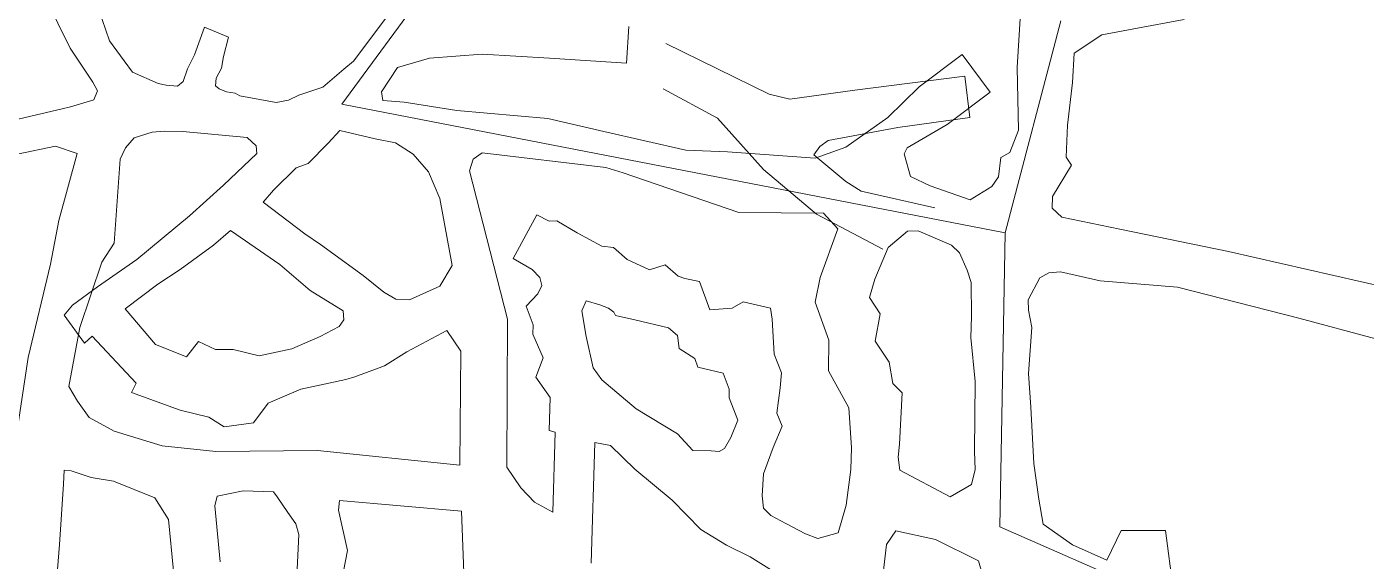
# Model space of a CAD drawing. Header units: metres. Extents: x 539110 to 539811, y 4477565 to 4477875.
# Drawn here: x 539294.4 to 539428.6, y 4477701 to 4477754.6 of the extents above; entities that cross this region are included whole.
import ezdxf

# ---------------------------------------------------------------- set-up
doc = ezdxf.new("R2010")
doc.units = ezdxf.units.M
for name, color, linetype, lineweight in [('GEOFENCE', 3, 'Continuous', 0), ('KAT_1420', 15, 'Continuous', 0), ('KAT_1430', 225, 'Continuous', 0)]:
    doc.layers.add(name, color=color, linetype=linetype, lineweight=lineweight)

msp = doc.modelspace()

# ---------------------------------------------------------------- linework, layer by layer
at = {"layer": 'GEOFENCE'}
for p, q in [((539325.96, 4477746.82), (539361.33, 4477794.88)), ((539392.43, 4477733.95, 1426.41), (539398.01, 4477755.17)), ((539392.43, 4477733.95, 1426.41), (539325.96, 4477746.82)), ((539391.9, 4477704.48), (539392.43, 4477733.95, 1426.41)), ((539465.73, 4477672.24), (539391.9, 4477704.48))]:
    msp.add_line(p, q, dxfattribs=at)
at = {"layer": 'KAT_1420'}
for p, q in [((539296.02, 4477757.99, 1423.67), (539298.74, 4477752.43, 1423.22)), ((539300.87, 4477758.51, 1423.63), (539302.71, 4477753.18, 1423.17)), ((539332.06, 4477757.69, 1425.91), (539327.15, 4477751.12, 1424.3)), ((539393.99, 4477755.94, 1424.03), (539393.65, 4477750.51, 1425.15)), ((539405.35, 4477754.37, 1424.33), (539410.37, 4477755.29, 1424.7)), ((539312.21, 4477754.54, 1422.99), (539311.22, 4477751.76, 1423.24)), ((539314.62, 4477753.53, 1423), (539312.21, 4477754.54, 1422.99)), ((539354.51, 4477750.94, 1427.66), (539354.73, 4477754.6, 1427.9)), ((539402.13, 4477753.78, 1424.4), (539405.35, 4477754.37, 1424.33)), ((539302.71, 4477753.18, 1423.17), (539304.15, 4477751.17, 1422.94)), ((539314.13, 4477751.61, 1423.13), (539314.62, 4477753.53, 1423)), ((539399.36, 4477751.92, 1424.86), (539402.13, 4477753.78, 1424.4)), ((539298.74, 4477752.43, 1423.22), (539301.01, 4477749.03, 1422.9)), ((539304.15, 4477751.17, 1422.94), (539305.01, 4477750.03, 1422.87)), ((539311.22, 4477751.76, 1423.24), (539310.52, 4477750.35, 1423.34)), ((539313.92, 4477750.42, 1423.21), (539314.13, 4477751.61, 1423.13)), ((539331.56, 4477750.48, 1424.6), (539334.77, 4477751.44, 1425.51)), ((539334.77, 4477751.44, 1425.51), (539340.02, 4477751.84, 1426.94)), ((539340.02, 4477751.84, 1426.94), (539346.78, 4477751.44, 1427.37)), ((539346.78, 4477751.44, 1427.37), (539354.51, 4477750.94, 1427.66)), ((539388.12, 4477751.8, 1426.24), (539383.81, 4477748.55, 1426.24)), ((539390.95, 4477748.04, 1426.24), (539388.12, 4477751.8, 1426.24)), ((539399.2, 4477748.98, 1425.29), (539399.36, 4477751.92, 1424.86)), ((539305.01, 4477750.03, 1422.87), (539307.56, 4477748.9, 1422.78)), ((539310.52, 4477750.35, 1423.34), (539310.07, 4477749.1, 1423.42)), ((539313.38, 4477749.41, 1423.29), (539313.92, 4477750.42, 1423.21)), ((539326.16, 4477750.34, 1424.02), (539324.07, 4477748.54, 1423.55)), ((539327.15, 4477751.12, 1424.3), (539326.16, 4477750.34, 1424.02)), ((539331.56, 4477750.48, 1424.6), (539329.94, 4477748.05, 1424)), ((539393.65, 4477750.51, 1425.15), (539393.78, 4477744.23, 1425.89)), ((539301.01, 4477749.03, 1422.9), (539301.49, 4477748.15, 1422.86)), ((539308.36, 4477748.74, 1423.42), (539307.56, 4477748.9, 1422.78)), ((539309.51, 4477748.62, 1423.45), (539308.36, 4477748.74, 1423.42)), ((539310.07, 4477749.1, 1423.42), (539309.51, 4477748.62, 1423.45)), ((539313.31, 4477748.65, 1423.33), (539313.38, 4477749.41, 1423.29)), ((539313.68, 4477748.35, 1423.33), (539313.31, 4477748.65, 1423.33)), ((539324.07, 4477748.54, 1423.55), (539321.68, 4477747.73, 1423.21)), ((539383.81, 4477748.55, 1426.24), (539380.68, 4477745.47, 1426.24)), ((539398.7, 4477744.72, 1425.95), (539399.2, 4477748.98, 1425.29)), ((539298.78, 4477746.56, 1422.93), (539301.13, 4477747.26, 1422.86)), ((539301.49, 4477748.15, 1422.86), (539301.13, 4477747.26, 1422.86)), ((539314.43, 4477748.07, 1423.3), (539313.68, 4477748.35, 1423.33)), ((539315.28, 4477747.92, 1423.25), (539314.43, 4477748.07, 1423.3)), ((539315.76, 4477747.65, 1423.8), (539315.28, 4477747.92, 1423.25)), ((539319.4, 4477747, 1422.64), (539315.76, 4477747.65, 1423.8)), ((539320.64, 4477747.23, 1422.8), (539319.4, 4477747, 1422.64)), ((539321.68, 4477747.73, 1423.21), (539320.64, 4477747.23, 1422.8)), ((539329.94, 4477748.05, 1424), (539330.08, 4477747.2, 1423.53)), ((539330.08, 4477747.2, 1423.53), (539332.22, 4477747.03, 1423.76)), ((539386.64, 4477744.79, 1426.24), (539390.95, 4477748.04, 1426.24)), ((539287.45, 4477743.9, 1424.02), (539297.95, 4477746.35, 1423.05)), ((539297.95, 4477746.35, 1423.05), (539298.78, 4477746.56, 1422.93)), ((539332.22, 4477747.03, 1423.76), (539337.49, 4477746.18, 1424.15)), ((539337.49, 4477746.18, 1424.15), (539346.61, 4477745.38, 1424.74)), ((539346.61, 4477745.38, 1424.74), (539352.24, 4477744.07, 1425.14)), ((539380.68, 4477745.47, 1426.24), (539376.49, 4477742.51, 1426.24)), ((539382.61, 4477742.46, 1426.24), (539386.64, 4477744.79, 1426.24)), ((539398.54, 4477741.52, 1426.2), (539398.7, 4477744.72, 1425.95)), ((539304.29, 4477742.44, 1422.95), (539305.16, 4477743.44, 1422.9)), ((539305.16, 4477743.44, 1422.9), (539306.97, 4477744.02, 1422.78)), ((539306.97, 4477744.02, 1422.78), (539308.2, 4477744.11, 1422.6)), ((539308.2, 4477744.11, 1422.6), (539310.04, 4477744.07, 1422.4)), ((539310.04, 4477744.07, 1422.4), (539316.49, 4477743.49, 1422.6)), ((539317.39, 4477742.66, 1421.99), (539316.49, 4477743.49, 1422.6)), ((539325.76, 4477744.19, 1423.47), (539324.59, 4477742.93, 1422.59)), ((539329.32, 4477743.34, 1423.5), (539325.76, 4477744.19, 1423.47)), ((539331.35, 4477742.94, 1423.88), (539329.32, 4477743.34, 1423.5)), ((539352.24, 4477744.07, 1425.14), (539360.45, 4477742.21, 1425.55)), ((539393.78, 4477744.23, 1425.89), (539392.9, 4477741.99, 1426.16)), ((539297.28, 4477742.6, 1423.15), (539293.43, 4477741.81, 1423.51)), ((539299.46, 4477741.89, 1422.99), (539297.28, 4477742.6, 1423.15)), ((539297.63, 4477735.17, 1423.87), (539299.46, 4477741.89, 1422.99)), ((539304.29, 4477742.44, 1422.95), (539303.75, 4477741.3, 1423)), ((539314.13, 4477738.71, 1420.12), (539317.47, 4477741.87, 1421.99)), ((539317.47, 4477741.87, 1421.99), (539317.39, 4477742.66, 1421.99)), ((539324.59, 4477742.93, 1422.59), (539322.6, 4477740.88, 1422.19)), ((539333.13, 4477741.82, 1423.88), (539331.35, 4477742.94, 1423.88)), ((539334.67, 4477740.03, 1424.34), (539333.13, 4477741.82, 1423.88)), ((539339.13, 4477741.3, 1423.88), (539340.02, 4477741.96, 1424.44)), ((539340.02, 4477741.96, 1424.44), (539352.44, 4477740.48, 1425.4)), ((539360.45, 4477742.21, 1425.55), (539364.62, 4477742.05, 1425.83)), ((539373.39, 4477741.42, 1426.24), (539364.62, 4477742.05, 1425.83)), ((539376.49, 4477742.51, 1426.24), (539373.39, 4477741.42, 1426.24)), ((539382.31, 4477741.86, 1426.24), (539382.61, 4477742.46, 1426.24)), ((539382.94, 4477739.59, 1426.24), (539382.31, 4477741.86, 1426.24)), ((539392.9, 4477741.99, 1426.16), (539392.02, 4477741.48, 1426.27)), ((539303.75, 4477741.3, 1423), (539303.17, 4477732.91, 1423.09)), ((539321.39, 4477740.45, 1421.39), (539319.12, 4477738.22, 1420.62)), ((539322.6, 4477740.88, 1422.19), (539321.39, 4477740.45, 1421.39)), ((539338.77, 4477740.14, 1424.34), (539339.13, 4477741.3, 1423.88)), ((539352.44, 4477740.48, 1425.4), (539354.15, 4477739.96, 1425.44)), ((539392.02, 4477741.48, 1426.27), (539391.79, 4477739.55, 1426.15)), ((539397.19, 4477737.57, 1426.41), (539399.1, 4477740.7, 1426.35)), ((539399.1, 4477740.7, 1426.35), (539398.54, 4477741.52, 1426.2)), ((539335.79, 4477737.36, 1424.45), (539334.67, 4477740.03, 1424.34)), ((539342.57, 4477725.28, 1425.22), (539338.77, 4477740.14, 1424.34)), ((539354.15, 4477739.96, 1425.44), (539365.76, 4477735.96, 1426.17)), ((539384.93, 4477738.63, 1426.06), (539382.94, 4477739.59, 1426.24)), ((539391.79, 4477739.55, 1426.15), (539391.09, 4477738.56, 1426.21)), ((539310.72, 4477735.64, 1418.89), (539314.13, 4477738.71, 1420.12)), ((539318.08, 4477737.01, 1420.45), (539319.12, 4477738.22, 1420.62)), ((539388.93, 4477737.25, 1426.24), (539384.93, 4477738.63, 1426.06)), ((539391.09, 4477738.56, 1426.21), (539388.93, 4477737.25, 1426.24)), ((539318.08, 4477737.01, 1420.45), (539322.25, 4477733.83, 1422.77)), ((539337.02, 4477730.67, 1424.6), (539335.79, 4477737.36, 1424.45)), ((539397.15, 4477736.4, 1426.29), (539397.19, 4477737.57, 1426.41)), ((539398.12, 4477735.5, 1426.61), (539397.15, 4477736.4, 1426.29)), ((539296.78, 4477730.8, 1423.12), (539297.63, 4477735.17, 1423.87)), ((539305.42, 4477731.28, 1417.36), (539310.72, 4477735.64, 1418.89)), ((539345.52, 4477735.73, 1426.56), (539343.14, 4477731.37, 1426.44)), ((539346.74, 4477735.1, 1426.5), (539345.52, 4477735.73, 1426.56)), ((539347.52, 4477735.15, 1426.37), (539346.74, 4477735.1, 1426.5)), ((539349.54, 4477733.94, 1426.28), (539347.52, 4477735.15, 1426.37)), ((539365.76, 4477735.96, 1426.17), (539374.23, 4477735.89, 1426.27)), ((539374.23, 4477735.89, 1426.27), (539375.68, 4477734.35, 1426.43)), ((539403.93, 4477734.3, 1427.14), (539398.12, 4477735.5, 1426.61)), ((539314.81, 4477734.18, 1419.28), (539313.11, 4477732.7, 1418.67)), ((539319.76, 4477730.75, 1422.7), (539314.81, 4477734.18, 1419.28)), ((539323.82, 4477732.76, 1422.6), (539322.25, 4477733.83, 1422.77)), ((539352.04, 4477732.61, 1426.02), (539349.54, 4477733.94, 1426.28)), ((539375.68, 4477734.35, 1426.43), (539373.91, 4477729.45, 1427.07)), ((539380.73, 4477732.47, 1426.33), (539382.66, 4477734.11, 1426.28)), ((539382.66, 4477734.11, 1426.28), (539383.72, 4477734.14, 1426.16)), ((539383.72, 4477734.14, 1426.16), (539387.07, 4477732.69, 1426.2)), ((539403.93, 4477734.3, 1427.14), (539414.81, 4477732.06, 1428.09)), ((539303.17, 4477732.91, 1423.09), (539301.93, 4477731, 1423.11)), ((539313.11, 4477732.7, 1418.67), (539309.78, 4477730.28, 1417.94)), ((539323.82, 4477732.76, 1422.6), (539328.12, 4477729.67, 1423.55)), ((539353.2, 4477732.48, 1426.14), (539352.04, 4477732.61, 1426.02)), ((539354.58, 4477731.26, 1426.17), (539353.2, 4477732.48, 1426.14)), ((539379.38, 4477729.3, 1426.74), (539380.73, 4477732.47, 1426.33)), ((539387.07, 4477732.69, 1426.2), (539387.85, 4477731.94, 1426.39)), ((539301.49, 4477728.54, 1416.28), (539305.42, 4477731.28, 1417.36)), ((539343.14, 4477731.37, 1426.44), (539345.04, 4477730.27, 1426.32)), ((539356.8, 4477730.23, 1426.17), (539354.58, 4477731.26, 1426.17)), ((539387.85, 4477731.94, 1426.39), (539388.64, 4477730.19, 1426.41)), ((539414.81, 4477732.06, 1428.09), (539430.65, 4477728.45, 1429.79)), ((539294.55, 4477721.44, 1423.25), (539296.78, 4477730.8, 1423.12)), ((539301.93, 4477731, 1423.11), (539299.72, 4477724.46, 1423.2)), ((539309.78, 4477730.28, 1417.94), (539307.53, 4477728.8, 1417.38)), ((539319.76, 4477730.75, 1422.7), (539322.8, 4477728.17, 1422.87)), ((539335.79, 4477728.58, 1424.76), (539337.02, 4477730.67, 1424.6)), ((539345.8, 4477729.46, 1426.28), (539345.04, 4477730.27, 1426.32)), ((539356.8, 4477730.23, 1426.17), (539358.38, 4477730.74, 1426.34)), ((539358.38, 4477730.74, 1426.34), (539359.68, 4477729.59, 1426.11)), ((539388.64, 4477730.19, 1426.41), (539389.04, 4477728.97, 1426.71)), ((539396.82, 4477729.93, 1426.44), (539395.91, 4477729.44, 1426.87)), ((539397.98, 4477730.04, 1426.61), (539396.82, 4477729.93, 1426.44)), ((539401.95, 4477729.13, 1427.01), (539397.98, 4477730.04, 1426.61)), ((539298.98, 4477726.69, 1415.74), (539301.49, 4477728.54, 1416.28)), ((539304.26, 4477726.33, 1417.6), (539307.53, 4477728.8, 1417.38)), ((539330.19, 4477728.01, 1423.69), (539328.12, 4477729.67, 1423.55)), ((539335.79, 4477728.58, 1424.76), (539332.77, 4477727.22, 1424.38)), ((539345.61, 4477727.81, 1425.83), (539346.02, 4477728.65, 1426.03)), ((539346.02, 4477728.65, 1426.03), (539345.8, 4477729.46, 1426.28)), ((539359.68, 4477729.59, 1426.11), (539360.36, 4477729.35, 1426.11)), ((539360.36, 4477729.35, 1426.11), (539361.8, 4477729.06, 1425.9)), ((539362.84, 4477726.22, 1426.04), (539361.8, 4477729.06, 1425.9)), ((539373.4, 4477726.99, 1426.75), (539373.91, 4477729.45, 1426.81)), ((539378.85, 4477727.47, 1426.81), (539379.38, 4477729.3, 1426.74)), ((539389.04, 4477728.97, 1426.71), (539389.08, 4477725.57, 1426.75)), ((539394.73, 4477727.24, 1426.94), (539395.91, 4477729.44, 1426.87)), ((539409.72, 4477728.48, 1427.87), (539401.95, 4477729.13, 1427.01)), ((539421.86, 4477725.38, 1428.97), (539409.72, 4477728.48, 1427.87)), ((539322.8, 4477728.17, 1422.87), (539326.11, 4477726.12, 1423)), ((539331.38, 4477727.3, 1423.75), (539330.19, 4477728.01, 1423.69)), ((539332.77, 4477727.22, 1424.38), (539331.38, 4477727.3, 1423.75)), ((539344.45, 4477726.58, 1425.68), (539345.61, 4477727.81, 1425.83)), ((539350.46, 4477727.11, 1425.85), (539350.02, 4477726.14, 1425.44)), ((539351.83, 4477726.71, 1426.11), (539350.46, 4477727.11, 1425.85)), ((539366.19, 4477727.01, 1426.02), (539365.09, 4477726.39, 1426.04)), ((539368.93, 4477726.38, 1426.05), (539366.19, 4477727.01, 1426.02)), ((539374.77, 4477723.19, 1426.65), (539373.4, 4477726.99, 1426.75)), ((539378.85, 4477727.47, 1426.81), (539379.91, 4477725.81, 1426.9)), ((539394.78, 4477726.2, 1427.08), (539394.73, 4477727.24, 1426.94)), ((539298.16, 4477725.68, 1415.6), (539298.98, 4477726.69, 1415.74)), ((539300.2, 4477722.88, 1415.64), (539298.16, 4477725.68, 1415.6)), ((539307.31, 4477722.74, 1417.6), (539304.26, 4477726.33, 1417.6)), ((539326.11, 4477726.12, 1423), (539326.18, 4477725.23, 1422.76)), ((539345.15, 4477724.72, 1425.62), (539344.45, 4477726.58, 1425.68)), ((539350.02, 4477726.14, 1425.44), (539350.46, 4477723.57, 1425.13)), ((539352.69, 4477726.39, 1426.05), (539351.83, 4477726.71, 1426.11)), ((539352.69, 4477726.39, 1426.05), (539353.24, 4477725.98, 1426.05)), ((539353.24, 4477725.98, 1426.05), (539353.38, 4477725.64, 1426.04)), ((539365.09, 4477726.39, 1426.04), (539362.84, 4477726.22, 1426.04)), ((539369.1, 4477725.28, 1425.95), (539368.93, 4477726.38, 1426.05)), ((539379.91, 4477725.81, 1426.9), (539379.42, 4477723.1, 1426.5)), ((539395.13, 4477724.46, 1427.14), (539394.78, 4477726.2, 1427.08)), ((539299.72, 4477724.46, 1423.2), (539298.63, 4477718.55, 1423.32)), ((539325.7, 4477724.57, 1422.27), (539323.79, 4477723.54, 1421.68)), ((539326.18, 4477725.23, 1422.76), (539325.7, 4477724.57, 1422.27)), ((539342.52, 4477710.47, 1425.22), (539342.57, 4477725.28, 1425.22)), ((539345.1, 4477723.78, 1425.4), (539345.15, 4477724.72, 1425.62)), ((539353.38, 4477725.64, 1426.04), (539355.35, 4477725.23, 1426.13)), ((539358.72, 4477724.43, 1426.08), (539355.35, 4477725.23, 1426.13)), ((539359.61, 4477723.65, 1426.23), (539358.72, 4477724.43, 1426.08)), ((539369.31, 4477721.77, 1425.97), (539369.1, 4477725.28, 1425.95)), ((539389.08, 4477725.57, 1426.75), (539389.01, 4477723.44, 1426.72)), ((539394.79, 4477719.86, 1427.26), (539395.13, 4477724.46, 1427.14)), ((539429.59, 4477723.32, 1430.06), (539421.86, 4477725.38, 1428.97)), ((539300.97, 4477723.59, 1417.6), (539300.2, 4477722.88, 1415.64)), ((539300.97, 4477723.59, 1417.6), (539305.38, 4477718.89, 1417.41)), ((539310.4, 4477721.52, 1418.24), (539311.62, 4477723.06, 1418.89)), ((539311.62, 4477723.06, 1418.89), (539313.33, 4477722.26, 1418.81)), ((539323.79, 4477723.54, 1421.68), (539320.98, 4477722.33, 1420.81)), ((539332.48, 4477722.02, 1423.43), (539336.51, 4477724.15, 1424.61)), ((539337.89, 4477722.09, 1424.54), (539336.51, 4477724.15, 1424.61)), ((539346.15, 4477721.43, 1425.1), (539345.1, 4477723.78, 1425.4)), ((539350.46, 4477723.57, 1425.13), (539351.16, 4477720.41, 1424.95)), ((539359.61, 4477723.65, 1426.23), (539359.79, 4477722.35, 1426.1)), ((539374.75, 4477720.12, 1426.5), (539374.77, 4477723.19, 1426.65)), ((539379.42, 4477723.1, 1426.5), (539380.83, 4477720.99, 1426)), ((539389.01, 4477723.44, 1426.72), (539389.42, 4477719.05, 1427.3)), ((539307.31, 4477722.74, 1417.6), (539310.4, 4477721.52, 1418.24)), ((539313.33, 4477722.26, 1418.81), (539315.1, 4477722.25, 1419.36)), ((539315.1, 4477722.25, 1419.36), (539317.7, 4477721.63, 1420.05)), ((539317.7, 4477721.63, 1420.05), (539320.98, 4477722.33, 1420.81)), ((539330.26, 4477720.61, 1423.02), (539332.48, 4477722.02, 1423.43)), ((539337.79, 4477710.67, 1425.07), (539337.89, 4477722.09, 1424.54)), ((539359.79, 4477722.35, 1426.1), (539361.36, 4477721.34, 1426.23)), ((539370.02, 4477719.92, 1426.1), (539369.31, 4477721.77, 1425.97)), ((539293.53, 4477714.81, 1423.49), (539294.55, 4477721.44, 1423.25)), ((539330.26, 4477720.61, 1423.02), (539327.27, 4477719.5, 1422.22)), ((539345.42, 4477719.47, 1424.97), (539346.15, 4477721.43, 1425.1)), ((539351.16, 4477720.41, 1424.95), (539352.04, 4477719.22, 1424.84)), ((539361.36, 4477721.34, 1426.23), (539361.64, 4477720.48, 1426.26)), ((539361.64, 4477720.48, 1426.26), (539364.17, 4477719.87, 1426.17)), ((539380.83, 4477720.99, 1426), (539381.2, 4477718.83, 1426.22)), ((539322.97, 4477718.52, 1421.03), (539326.39, 4477719.24, 1421.85)), ((539327.27, 4477719.5, 1422.22), (539326.39, 4477719.24, 1421.85)), ((539346.85, 4477717.44, 1424.8), (539345.42, 4477719.47, 1424.97)), ((539352.04, 4477719.22, 1424.84), (539355.48, 4477716.3, 1424.82)), ((539364.17, 4477719.87, 1426.17), (539364.8, 4477718.27, 1425.97)), ((539370.02, 4477719.92, 1426.1), (539369.89, 4477718.41, 1425.97)), ((539376.77, 4477716.41, 1426.33), (539374.75, 4477720.12, 1426.5)), ((539389.42, 4477719.05, 1427.3), (539389.36, 4477712.05, 1427.52)), ((539395.01, 4477716.49, 1427.48), (539394.79, 4477719.86, 1427.26)), ((539298.63, 4477718.55, 1423.32), (539299.49, 4477717.09, 1423.12)), ((539304.89, 4477717.93, 1417.37), (539305.38, 4477718.89, 1417.41)), ((539309.78, 4477716.19, 1418.2), (539304.89, 4477717.93, 1417.37)), ((539318.6, 4477716.87, 1419.87), (539321.85, 4477718.27, 1420.71)), ((539322.97, 4477718.52, 1421.03), (539321.85, 4477718.27, 1420.71)), ((539364.8, 4477717.42, 1425.88), (539364.8, 4477718.27, 1425.97)), ((539369.89, 4477718.41, 1425.97), (539369.56, 4477715.89, 1425.8)), ((539381.2, 4477718.83, 1426.22), (539382.12, 4477717.91, 1426.3)), ((539382.12, 4477717.91, 1426.3), (539381.85, 4477712.77, 1426.41)), ((539299.49, 4477717.09, 1423.12), (539300.66, 4477715.44, 1423.62)), ((539317.12, 4477714.92, 1419.42), (539318.6, 4477716.87, 1419.87)), ((539346.75, 4477714.15, 1425.43), (539346.85, 4477717.44, 1424.8)), ((539355.48, 4477716.3, 1424.82), (539359.61, 4477713.8, 1424.73)), ((539365.65, 4477715.19, 1426.02), (539364.8, 4477717.42, 1425.88)), ((539377.06, 4477712.41, 1426.46), (539376.77, 4477716.41, 1426.33)), ((539395.31, 4477710.84, 1427.41), (539395.01, 4477716.49, 1427.31)), ((539300.66, 4477715.44, 1423.62), (539303.15, 4477714.06, 1423.48)), ((539312.65, 4477715.48, 1418.7), (539309.78, 4477716.19, 1418.2)), ((539314.18, 4477714.52, 1418.96), (539312.65, 4477715.48, 1418.7)), ((539314.18, 4477714.52, 1418.96), (539317.12, 4477714.92, 1419.42)), ((539364.95, 4477713.45, 1425.9), (539365.65, 4477715.19, 1426.02)), ((539369.56, 4477715.89, 1425.8), (539370.08, 4477714.58, 1425.76)), ((539303.15, 4477714.06, 1423.48), (539307.98, 4477712.59, 1423.22)), ((539346.75, 4477714.15, 1424.87), (539347.35, 4477713.97, 1424.87)), ((539347.35, 4477713.97, 1424.87), (539347.11, 4477705.97, 1425.48)), ((539359.61, 4477713.8, 1424.73), (539361.13, 4477712.14, 1424.98)), ((539370.08, 4477714.58, 1425.76), (539369.21, 4477712.45, 1425.87)), ((539307.98, 4477712.59, 1423.22), (539313.36, 4477712.03, 1423.56)), ((539350.96, 4477700.86, 1425.89), (539351.32, 4477712.94, 1424.84)), ((539352.89, 4477712.64, 1424.78), (539351.32, 4477712.94, 1424.81)), ((539355.34, 4477710.27, 1424.75), (539352.89, 4477712.64, 1424.78)), ((539363.8, 4477712.04, 1425.63), (539364.33, 4477712.33, 1425.7)), ((539364.33, 4477712.33, 1425.7), (539364.95, 4477713.45, 1425.9)), ((539369.21, 4477712.45, 1425.87), (539368.21, 4477709.81, 1425.73)), ((539376.99, 4477710.24, 1426.46), (539377.06, 4477712.41, 1426.46)), ((539381.85, 4477712.77, 1426.41), (539381.73, 4477711.47, 1426.46)), ((539313.36, 4477712.03, 1423.56), (539323.55, 4477712.13, 1424.12)), ((539323.55, 4477712.13, 1424.12), (539337.79, 4477710.67, 1425.07)), ((539361.13, 4477712.14, 1424.98), (539362.97, 4477712.11, 1425.51)), ((539362.97, 4477712.11, 1425.51), (539363.8, 4477712.04, 1425.63)), ((539381.89, 4477710.15, 1426.59), (539381.73, 4477711.47, 1426.46)), ((539389.36, 4477712.05, 1427.4), (539389.43, 4477710.22, 1427.64)), ((539298.15, 4477710.15, 1423.36), (539298.07, 4477708.76, 1423.46)), ((539298.15, 4477710.15, 1423.36), (539298.84, 4477710.1, 1423.32)), ((539298.84, 4477710.1, 1423.32), (539300.86, 4477709.42, 1423.73)), ((539342.52, 4477710.47, 1425.22), (539343.92, 4477708.4, 1425.43)), ((539359.07, 4477707.16, 1424.66), (539355.34, 4477710.27, 1424.75)), ((539368.21, 4477709.81, 1425.73), (539368.08, 4477707.6, 1425.34)), ((539376.5, 4477706.67, 1426.46), (539376.99, 4477710.24, 1426.46)), ((539386.94, 4477707.48, 1427.29), (539381.89, 4477710.15, 1426.59)), ((539389.43, 4477710.22, 1427.64), (539389.08, 4477708.73, 1427.59)), ((539395.82, 4477707.26, 1427.49), (539395.31, 4477710.84, 1427.41)), ((539298.07, 4477708.76, 1423.46), (539297.7, 4477702.73, 1423.38)), ((539300.86, 4477709.42, 1423.73), (539303.08, 4477709.05, 1423.46)), ((539303.08, 4477709.05, 1423.46), (539307.22, 4477707.38, 1423.85)), ((539343.92, 4477708.4, 1425.43), (539345.27, 4477706.96, 1425.37)), ((539389.08, 4477708.73, 1427.59), (539386.94, 4477707.48, 1427.29)), ((539307.22, 4477707.38, 1423.85), (539308.59, 4477705.23, 1423.95)), ((539313.26, 4477706.61, 1424.03), (539313.47, 4477707.57, 1423.79)), ((539313.47, 4477707.57, 1423.79), (539316.08, 4477708.11, 1423.77)), ((539316.08, 4477708.11, 1423.77), (539319.13, 4477707.98, 1423.86)), ((539319.13, 4477707.98, 1423.86), (539319.5, 4477707.49, 1424.15)), ((539319.5, 4477707.49, 1424.15), (539320.57, 4477705.94, 1424.07)), ((539325.63, 4477706.16, 1424.55), (539325.74, 4477707.13, 1424.43)), ((539325.74, 4477707.13, 1424.43), (539337.95, 4477706.07, 1425.11)), ((539345.27, 4477706.96, 1425.37), (539347.11, 4477705.97, 1425.46)), ((539361.95, 4477704.22, 1424.88), (539359.07, 4477707.16, 1424.66)), ((539368.08, 4477707.6, 1425.34), (539368.23, 4477706.36, 1425.11)), ((539396.24, 4477704.77, 1427.37), (539395.82, 4477707.26, 1427.49)), ((539313.77, 4477700.97, 1424.14), (539313.26, 4477706.61, 1424.03)), ((539320.57, 4477705.94, 1424.07), (539321.35, 4477704.8, 1424.25)), ((539326.55, 4477702.12, 1424.07), (539325.63, 4477706.16, 1424.55)), ((539337.95, 4477706.07, 1425.11), (539338.35, 4477695.91, 1425.14)), ((539368.23, 4477706.36, 1425.11), (539368.96, 4477705.63, 1425.37)), ((539368.96, 4477705.63, 1425.37), (539370.46, 4477704.82, 1425.42)), ((539376.5, 4477706.67, 1426.46), (539375.7, 4477703.89, 1426.5)), ((539308.59, 4477705.23, 1423.95), (539309.11, 4477700.09, 1424.12)), ((539321.35, 4477704.8, 1424.25), (539321.68, 4477703.71, 1424.33)), ((539364.52, 4477702.67, 1425.54), (539361.95, 4477704.22, 1424.88)), ((539370.46, 4477704.82, 1425.42), (539372.45, 4477703.8, 1425.8)), ((539399.2, 4477702.69, 1427.21), (539396.24, 4477704.77, 1427.37)), ((539321.68, 4477703.71, 1424.33), (539321.05, 4477690.63, 1424.42)), ((539373.68, 4477703.33, 1425.99), (539372.45, 4477703.8, 1425.8)), ((539375.7, 4477703.89, 1426.5), (539373.68, 4477703.33, 1425.99)), ((539380.56, 4477702.71, 1426.65), (539381.5, 4477704.1, 1426.75)), ((539381.5, 4477704.1, 1426.75), (539385.45, 4477703.22, 1427.15)), ((539385.45, 4477703.22, 1427.15), (539389.76, 4477701.1, 1427.47)), ((539404.05, 4477704.14, 1427.21), (539402.63, 4477701.14, 1427.03)), ((539408.51, 4477704.12, 1427.21), (539404.05, 4477704.14, 1427.21)), ((539409.28, 4477698.26, 1427.15), (539408.51, 4477704.12, 1427.21)), ((539297.7, 4477702.73, 1423.38), (539297.01, 4477694.51, 1423.13)), ((539325.69, 4477697.67, 1424.42), (539326.55, 4477702.12, 1424.07)), ((539366.89, 4477701.47, 1425.71), (539364.52, 4477702.67, 1425.54)), ((539380.18, 4477699.56, 1426.44), (539380.56, 4477702.71, 1426.65)), ((539402.63, 4477701.14, 1427.03), (539399.2, 4477702.69, 1427.21)), ((539366.89, 4477701.47, 1425.71), (539373.2, 4477697.56, 1426.38)), ((539389.76, 4477701.1, 1427.47), (539390.35, 4477699.07, 1427.5))]:
    msp.add_line(p, q, dxfattribs=at)
at = {"layer": 'KAT_1430'}
for p, q in [((539368.8, 4477747.84, 1439.08), (539358.43, 4477752.9, 1440.06)), ((539388.39, 4477749.62, 1438.55), (539377.39, 4477748.24, 1438.55)), ((539388.89, 4477745.5, 1438.55), (539388.39, 4477749.62, 1438.55)), ((539358.18, 4477748.37, 1439.82), (539363.63, 4477745.43, 1439.23)), ((539370.88, 4477747.32, 1438.94), (539368.8, 4477747.84, 1439.08)), ((539377.39, 4477748.24, 1438.55), (539370.88, 4477747.32, 1438.94)), ((539363.63, 4477745.43, 1439.23), (539368.21, 4477740.27, 1439.13)), ((539374.72, 4477743.18, 1438.59), (539381.69, 4477744.48, 1438.55)), ((539381.69, 4477744.48, 1438.55), (539388.89, 4477745.5, 1438.55)), ((539373.88, 4477742.59, 1438.78), (539374.72, 4477743.18, 1438.59)), ((539373.28, 4477741.74, 1439.17), (539373.88, 4477742.59, 1438.78)), ((539376.47, 4477739.08, 1439.38), (539373.28, 4477741.74, 1439.17)), ((539368.21, 4477740.27, 1439.13), (539373.55, 4477735.8, 1439.38)), ((539378.01, 4477738.1, 1439.67), (539376.47, 4477739.08, 1439.38)), ((539385.39, 4477736.43, 1440.59), (539378.01, 4477738.1, 1439.67)), ((539373.55, 4477735.8, 1439.38), (539380.19, 4477732.3, 1440.18))]:
    msp.add_line(p, q, dxfattribs=at)

doc.saveas('drawing.dxf')
